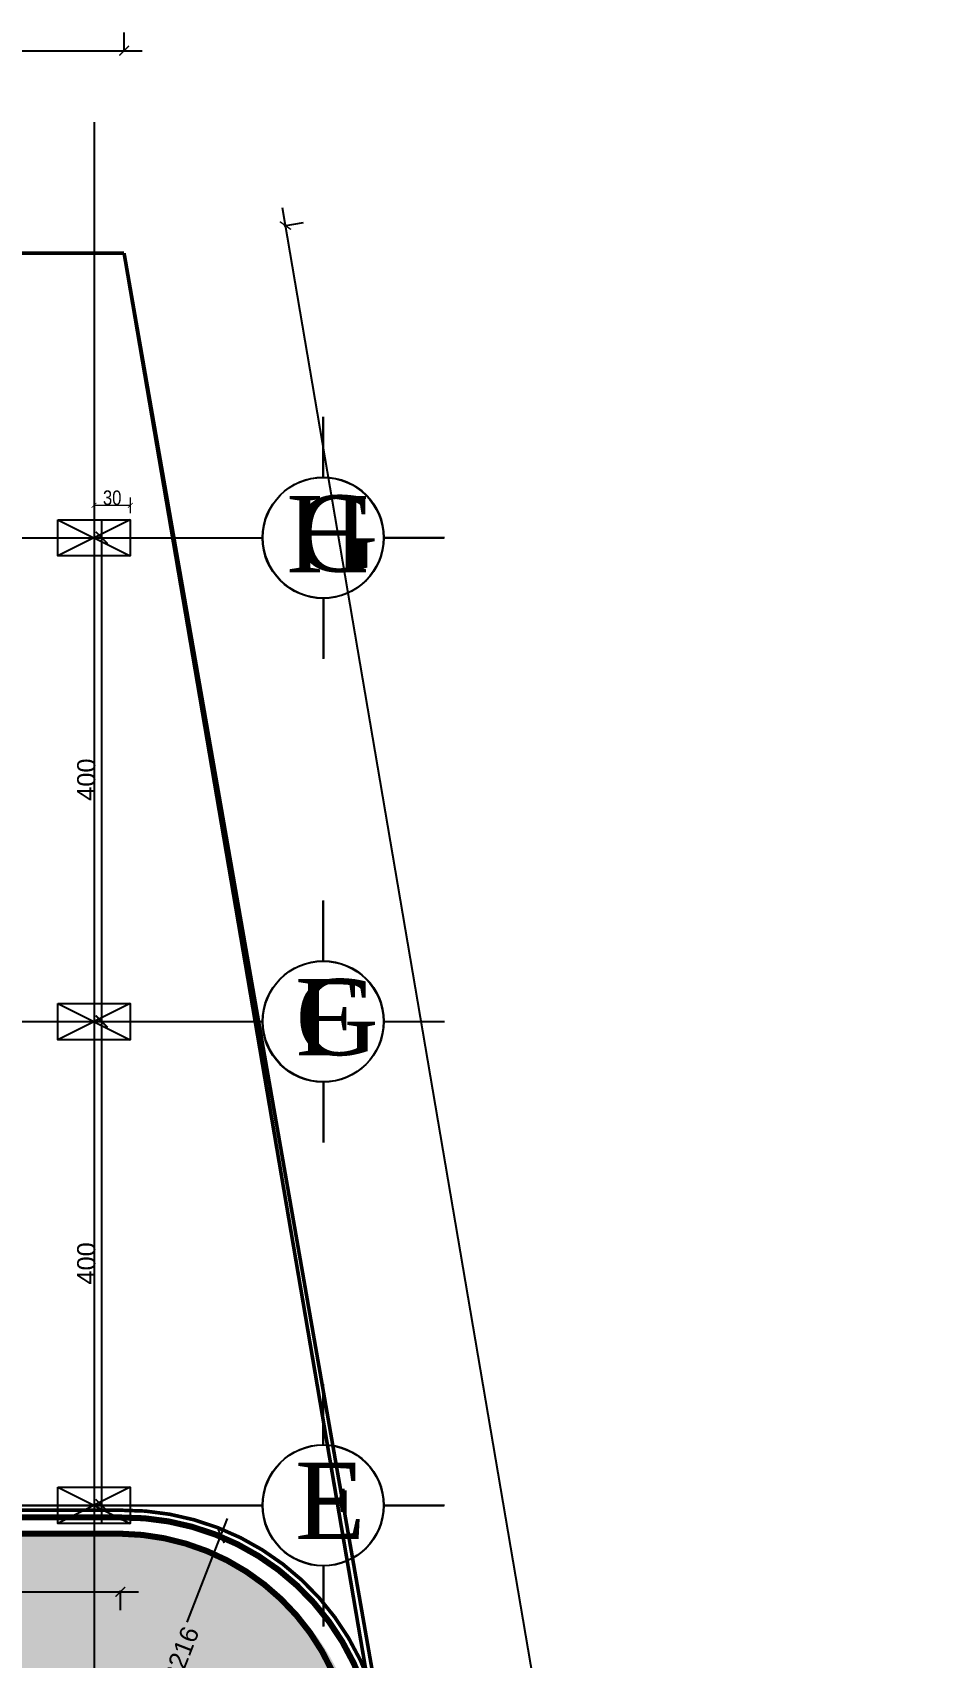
# Model space of a CAD drawing. Extents: x 250879 to 348495, y -51522 to -9360.
# Drawn here: x 303921 to 304667, y -21219 to -19875 of the extents above; entities that cross this region are included whole.
import ezdxf

# ---------------------------------------------------------------- set-up
doc = ezdxf.new("R2010")
doc.units = 0
doc.layers.get('0').update_dxf_attribs({"linetype": 'CONTINUOUS'})
doc.layers.get('DEFPOINTS').update_dxf_attribs({"color": 9, "linetype": 'CONTINUOUS'})
doc.layers.add('A-text finishing', color=6, linetype='CONTINUOUS', lineweight=13)
doc.layers.add('dimention', color=151, linetype='CONTINUOUS', lineweight=13)
for name, color, linetype in [('AXIS', 1, 'CONTINUOUS'), ('COLUMN', 5, 'CONTINUOUS'), ('FURNITURE', 4, 'CONTINUOUS'), ('TEXT', 3, 'CONTINUOUS'), ('WALL', 7, 'CONTINUOUS'), ('WALL1', 2, 'CONTINUOUS')]:
    doc.layers.add(name, color=color, linetype=linetype)
doc.styles.get("Standard").update_dxf_attribs({"font": 'sanss___.ttf', "height": 15})
doc.styles.add('style2', font='romantic.ttf', dxfattribs={"height": 50})
doc.styles.add('yon', font='ARIALN.TTF')
doc.dimstyles.new('CM', dxfattribs={"dimscale": 0, "dimtxt": 12, "dimasz": 0.4, "dimexe": 50, "dimexo": 1000, "dimgap": 0.03, "dimtad": 1, "dimdec": 0, "dimzin": 0, "dimdsep": 46, "dimtxsty": 'yon', "dimblk": 'Ar thick3', "dimcen": 3, "dimdle": 8, "dimse1": 1, "dimse2": 1, "dimclrd": 8, "dimclre": 8, "dimclrt": 30, "dimadec": 0, "dimazin": 0, "dimtfac": 1, "dimtdec": 0, "dimtix": 1, "dimtmove": 1, "dimatfit": 3, "dimfxl": 50, "dimtolj": 1, "dimtzin": 0, "dimlwd": 9, "dimarcsym": 0})
doc.dimstyles.get("Standard").update_dxf_attribs({"dimtxt": 15, "dimasz": 10, "dimexe": 10, "dimexo": 30, "dimgap": 5, "dimtad": 1, "dimdec": 0, "dimdsep": 46, "dimtxsty": 'Standard', "dimblk1": 'ARCHTICK', "dimblk2": 'ARCHTICK', "dimsah": 1, "dimcen": 2.5, "dimdle": 15, "dimclrd": 3, "dimclre": 3, "dimclrt": 3, "dimazin": 0, "dimtfac": 1, "dimtdec": 0, "dimtmove": 2, "dimatfit": 2, "dimldrblk": 'ARCHTICK', "dimfxl": 1.0455, "dimfxlon": 1, "dimtolj": 1, "dimtzin": 0, "dimarcsym": 0})
doc.dimstyles.new('STANDARD$0', dxfattribs={"dimscale": 0, "dimtxt": 12, "dimasz": 8, "dimexe": 15, "dimexo": 0.0625, "dimgap": 2, "dimtad": 1, "dimdec": 0, "dimzin": 0, "dimdsep": 46, "dimtxsty": 'Standard', "dimblk1": 'ARCHTICK', "dimblk2": 'ARCHTICK', "dimsah": 1, "dimcen": 0.09, "dimdle": 15, "dimclrd": 3, "dimclre": 3, "dimclrt": 3, "dimazin": 0, "dimtfac": 1, "dimtdec": 0, "dimtofl": 0, "dimtmove": 1, "dimatfit": 3, "dimldrblk": 'ARCHTICK', "dimfxl": 1.0455, "dimfxlon": 1, "dimtolj": 1, "dimtzin": 0, "dimarcsym": 0})

# ---------------------------------------------------------------- blocks, each defined once
blk = doc.blocks.new('_ARCHTICK')
at = {"color": 0, "linetype": 'ByBlock', "const_width": 0.15}
blk.add_lwpolyline([(-0.5, -0.5), (0.5, 0.5)], dxfattribs=at)
blk = doc.blocks.new('*D115')
at = {"layer": 'DEFPOINTS', "color": 0, "linetype": 'ByBlock', "ltscale": 3, "transparency": 16777216}
for p in [(303978.4, -20692.8), (303978.4, -20692.8), (303978.4, -21092.8)]:
    blk.add_point(p, dxfattribs=at)
at = {"layer": 'WALL1', "color": 3, "linetype": 'ByBlock', "lineweight": -2, "ltscale": 3, "transparency": 16777216}
for p, q in [((303978.4, -21107.8), (303978.4, -20677.8)), ((303978.4, -20692.8), (303968.4, -20692.8)), ((303978.4, -21092.8), (303968.4, -21092.8))]:
    blk.add_line(p, q, dxfattribs=at)
at = {"layer": 'WALL1', "color": 3, "linetype": 'ByBlock', "lineweight": -2, "ltscale": 3, "transparency": 16777216, "xscale": 10, "yscale": 10, "zscale": 10}
for p, rotation in [((303978.4, -20692.8), 90), ((303978.4, -21092.8), 270)]:
    blk.add_blockref('_ARCHTICK', p, dxfattribs=dict(at, rotation=rotation))
at = {"layer": 'WALL1', "color": 3, "linetype": 'ByBlock', "ltscale": 3, "transparency": 16777216, "insert": (303965.7, -20892.8), "char_height": 15, "attachment_point": 5, "rotation": 90}
blk.add_mtext('\\A1;400', dxfattribs=at)
blk = doc.blocks.new('*D116')
at = {"layer": 'DEFPOINTS', "color": 0, "linetype": 'ByBlock', "ltscale": 3, "transparency": 16777216}
for p in [(303978.4, -20292.8), (303978.4, -20292.8), (303978.4, -20692.8)]:
    blk.add_point(p, dxfattribs=at)
at = {"layer": 'WALL1', "color": 3, "linetype": 'ByBlock', "lineweight": -2, "ltscale": 3, "transparency": 16777216}
for p, q in [((303978.4, -20707.8), (303978.4, -20277.8)), ((303978.4, -20292.8), (303968.4, -20292.8)), ((303978.4, -20692.8), (303968.4, -20692.8))]:
    blk.add_line(p, q, dxfattribs=at)
at = {"layer": 'WALL1', "color": 3, "linetype": 'ByBlock', "lineweight": -2, "ltscale": 3, "transparency": 16777216, "xscale": 10, "yscale": 10, "zscale": 10}
for p, rotation in [((303978.4, -20292.8), 90), ((303978.4, -20692.8), 270)]:
    blk.add_blockref('_ARCHTICK', p, dxfattribs=dict(at, rotation=rotation))
at = {"layer": 'WALL1', "color": 3, "linetype": 'ByBlock', "ltscale": 3, "transparency": 16777216, "insert": (303965.7, -20492.8), "char_height": 15, "attachment_point": 5, "rotation": 90}
blk.add_mtext('\\A1;400', dxfattribs=at)
blk = doc.blocks.new('COLUMN')
at = {"layer": 'AXIS'}
for p, q in [((236924.7, -9644.3), (236984.7, -9674.3)), ((236984.7, -9644.3), (236924.7, -9674.3))]:
    blk.add_line(p, q, dxfattribs=at)
at = {"layer": 'COLUMN'}
blk.add_lwpolyline([(236924.7, -9644.3), (236984.7, -9644.3), (236984.7, -9674.3), (236924.7, -9674.3)], close=True, dxfattribs=at)
blk = doc.blocks.new('Ar thick3')
at = {"layer": 'dimention'}
blk.add_line((0, 16.2), (0, -16.2), dxfattribs=at)
at = {"layer": 'dimention', "const_width": 1.5}
blk.add_lwpolyline([(-5, -5.1), (5, 4.9)], dxfattribs=at)
blk = doc.blocks.new('*D2156')
at = {"layer": 'DEFPOINTS', "color": 0, "linetype": 'Continuous', "transparency": 16777216}
for p in [(307827.6, -20266), (307797.6, -20277.8), (307827.6, -20277.8)]:
    blk.add_point(p, dxfattribs=at)
at = {"layer": 'WALL', "color": 8, "linetype": 'Continuous', "lineweight": 9, "transparency": 16777216}
blk.add_line((307798, -20266), (307827.2, -20266), dxfattribs=at)
at = {"layer": 'WALL', "color": 8, "linetype": 'Continuous', "lineweight": 9, "transparency": 16777216, "xscale": 0.4, "yscale": 0.4, "zscale": 0.4, "rotation": 180}
blk.add_blockref('Ar thick3', (307797.6, -20266), dxfattribs=at)
at = {"layer": 'WALL', "color": 8, "linetype": 'Continuous', "lineweight": 9, "transparency": 16777216, "xscale": 0.4, "yscale": 0.4, "zscale": 0.4}
blk.add_blockref('Ar thick3', (307827.6, -20266), dxfattribs=at)
at = {"layer": 'WALL', "color": 30, "linetype": 'Continuous', "transparency": 16777216, "insert": (307812.6, -20259.8), "char_height": 12, "attachment_point": 5, "style": 'yon'}
blk.add_mtext('\\A1;30', dxfattribs=at)
blk = doc.blocks.new('*D21')
at = {"layer": 'DEFPOINTS', "color": 0, "linetype": 'Continuous', "transparency": 16777216}
for p in [(159766.8, -32812.9), (159633.4, -32835.7), (160167.5, -35966.3)]:
    blk.add_point(p, dxfattribs=at)
at = {"layer": 'WALL', "color": 3, "linetype": 'Continuous', "lineweight": -2, "transparency": 16777216}
for p, q in [((160303.4, -35958.3), (159764.3, -32798.1)), ((159765.8, -32813.1), (159781.6, -32810.4)), ((160299.9, -35943.7), (160315.7, -35941))]:
    blk.add_line(p, q, dxfattribs=at)
at = {"layer": 'WALL', "color": 3, "linetype": 'Continuous', "lineweight": -2, "transparency": 16777216, "xscale": 8, "yscale": 8, "zscale": 8}
for p, rotation in [((159766.8, -32812.9), 99.68081920431923), ((160300.9, -35943.5), 279.6808192043192)]:
    blk.add_blockref('_ARCHTICK', p, dxfattribs=dict(at, rotation=rotation))
at = {"layer": 'WALL', "color": 3, "linetype": 'Continuous', "transparency": 16777216, "insert": (160043.5, -34376.6), "char_height": 15, "attachment_point": 5, "rotation": 279.6808}
blk.add_mtext('\\A1;3176', dxfattribs=at)
blk = doc.blocks.new('*D22')
at = {"layer": 'DEFPOINTS', "color": 0, "linetype": 'Continuous', "transparency": 16777216}
for p in [(159633.4, -32668.3), (157318.4, -32770), (159633.4, -32770)]:
    blk.add_point(p, dxfattribs=at)
at = {"layer": 'WALL', "color": 3, "linetype": 'Continuous', "lineweight": -2, "transparency": 16777216}
for p, q in [((157318.4, -32669.3), (157318.4, -32653.3)), ((159633.4, -32669.3), (159633.4, -32653.3)), ((157303.4, -32668.3), (159648.4, -32668.3))]:
    blk.add_line(p, q, dxfattribs=at)
at = {"layer": 'WALL', "color": 3, "linetype": 'Continuous', "lineweight": -2, "transparency": 16777216, "xscale": 8, "yscale": 8, "zscale": 8, "rotation": 180}
blk.add_blockref('_ARCHTICK', (157318.4, -32668.3), dxfattribs=at)
at = {"layer": 'WALL', "color": 3, "linetype": 'Continuous', "lineweight": -2, "transparency": 16777216, "xscale": 8, "yscale": 8, "zscale": 8}
blk.add_blockref('_ARCHTICK', (159633.4, -32668.3), dxfattribs=at)
at = {"layer": 'WALL', "color": 3, "linetype": 'Continuous', "transparency": 16777216, "insert": (158475.9, -32658.5), "char_height": 15, "attachment_point": 5}
blk.add_mtext('\\A1;2315', dxfattribs=at)
blk = doc.blocks.new('*D515')
at = {"layer": 'DEFPOINTS', "color": 0, "linetype": 'Continuous', "transparency": 16777216}
for p in [(303993.8, -21102.8), (303680.6, -21107.8), (303993.8, -21164.4)]:
    blk.add_point(p, dxfattribs=at)
at = {"layer": 'WALL', "color": 3, "linetype": 'Continuous', "lineweight": -2, "transparency": 16777216}
for p, q in [((303665.6, -21164.4), (304008.8, -21164.4)), ((303680.6, -21163.3), (303680.6, -21179.4)), ((303993.8, -21163.3), (303993.8, -21179.4))]:
    blk.add_line(p, q, dxfattribs=at)
at = {"layer": 'WALL', "color": 3, "linetype": 'Continuous', "lineweight": -2, "transparency": 16777216, "xscale": 8, "yscale": 8, "zscale": 8, "rotation": 180}
blk.add_blockref('_ARCHTICK', (303680.6, -21164.4), dxfattribs=at)
at = {"layer": 'WALL', "color": 3, "linetype": 'Continuous', "lineweight": -2, "transparency": 16777216, "xscale": 8, "yscale": 8, "zscale": 8}
blk.add_blockref('_ARCHTICK', (303993.8, -21164.4), dxfattribs=at)
at = {"layer": 'WALL', "color": 3, "linetype": 'Continuous', "transparency": 16777216, "insert": (303837.2, -21154.7), "char_height": 15, "attachment_point": 5}
blk.add_mtext('\\A1;313', dxfattribs=at)
blk = doc.blocks.new('*D516')
at = {"layer": 'DEFPOINTS', "color": 0, "linetype": 'Continuous', "transparency": 16777216}
for p in [(304076.8, -21117.6), (303998.3, -21318.4)]:
    blk.add_point(p, dxfattribs=at)
at = {"layer": 'WALL', "color": 3, "linetype": 'Continuous', "lineweight": -2, "transparency": 16777216}
for p, q in [((304082.2, -21103.6), (304048.8, -21189.3)), ((303992.9, -21332.4), (304028.2, -21241.9))]:
    blk.add_line(p, q, dxfattribs=at)
at = {"layer": 'WALL', "color": 3, "linetype": 'Continuous', "lineweight": -2, "transparency": 16777216, "xscale": 10, "yscale": 10, "zscale": 10, "rotation": 68.66256762549395}
blk.add_blockref('_ARCHTICK', (304076.8, -21117.6), dxfattribs=at)
at = {"layer": 'WALL', "color": 3, "linetype": 'Continuous', "transparency": 16777216, "insert": (304043.4, -21217.5), "char_height": 15, "attachment_point": 5, "rotation": 68.6626}
blk.add_mtext('\\A1;R216', dxfattribs=at)
blk = doc.blocks.new('AXISG')
at = {"layer": 'AXIS'}
for p, q in [((307797.6, -19949.2), (307797.6, -23524.1)), ((305609.2, -20292.8), (307936.9, -20292.8)), ((305601.4, -20692.8), (307936.9, -20692.8)), ((305610, -21092.8), (307936.9, -21092.8))]:
    blk.add_line(p, q, dxfattribs=at)
at = {"layer": 'WALL', "linetype": 'Continuous'}
for p in [(70842.9, -10633.6), (70842.9, -11033.6), (70842.9, -11433.6)]:
    blk.add_blockref('COLUMN', p, dxfattribs=at)
at = {"layer": 'WALL', "color": 4, "linetype": 'Continuous'}
dim = blk.add_linear_dim(base=(307827.6, -20266), p1=(307797.6, -20277.8), p2=(307827.6, -20277.8), dimstyle='CM', override={"dimscale": 1}, dxfattribs=at)
dim.commit()
dim.dimension.update_dxf_attribs({"geometry": '*D2156', "text_midpoint": (307812.6, -20259.8)})
blk = doc.blocks.new('site77')
at = {"layer": 'WALL', "linetype": 'Continuous', "const_width": 3}
for points in [[(159633.4, -32835.7), (157318.4, -32835.7), (157318.4, -36546.7), (159235.4, -36546.7)], [(159633.4, -32835.7), (160181.6, -35967.1)], [(159633.4, -32835.7), (160167.5, -35966.3)]]:
    blk.add_lwpolyline(points, dxfattribs=at)
at = {"layer": 'WALL', "linetype": 'Continuous'}
dim = blk.add_linear_dim(base=(159633.4, -32668.3), p1=(157318.4, -32770), p2=(159633.4, -32770), dimstyle='STANDARD$0', override={"dimscale": 1}, dxfattribs=at)
dim.commit()
dim.dimension.update_dxf_attribs({"geometry": '*D22', "text_midpoint": (158475.9, -32658.5)})
dim = blk.add_aligned_dim(p1=(160167.5, -35966.3), p2=(159633.4, -32835.7), distance=-135.4, dimstyle='STANDARD$0', override={"dimscale": 1}, dxfattribs=at)
dim.commit()
dim.dimension.update_dxf_attribs({"geometry": '*D21', "text_midpoint": (160043.5, -34376.6)})

msp = doc.modelspace()

# ---------------------------------------------------------------- hatches: boundary and pattern name
at = {"layer": 'FURNITURE', "ltscale": 3}
h = msp.add_hatch(dxfattribs=at)
h.set_pattern_fill('DOTS', color=256, scale=10, angle=45, style=0)
h.paths.add_polyline_path([(303650.62506, -23108.16214), (303620.62506, -23108.16214), (303240.14818, -23108.16214), (303210.14818, -23108.16214), (303210.14818, -23320.57165), (303421.88837, -23320.57165), (303421.88837, -23271.93587), (303504.53815, -23320.57165), (303650.62506, -23320.57165)])
h.paths.add_polyline_path([(303650.62506, -23320.57165), (303504.53815, -23320.57165), (303421.88837, -23369.20742), (303421.88837, -23320.57165), (303210.14818, -23320.57165), (303210.14818, -23510.70422), (303650.62506, -23510.70422)])
h.paths.add_polyline_path([(304035.62506, -23120.57165), (304035.62506, -23093.16214), (303680.62506, -23093.16214), (303680.62506, -23108.16214), (303650.62506, -23108.16214), (303650.62506, -23320.57165), (303835.62506, -23320.57165, 0.4142135624)], flags=17)
edge = h.paths.add_edge_path()
edge.add_line((304265.95424, -23178.05087), (304265.95424, -22041.19227))
edge.add_line((304265.95424, -22041.19227), (304035.6803, -22180.22418))
edge.add_spline(control_points=[(304035.6803, -22180.22418), (304040.67452, -22196.46872), (304045.67349, -22213.32063), (304035.62506, -22219.26249)], knot_values=[66.1905518094, 66.1905518094, 66.1905518094, 66.1905518094, 105.2644354547, 105.2644354547, 105.2644354547, 105.2644354547], degree=3, periodic=0)
edge.add_line((304035.62506, -22219.26249), (304035.62506, -22292.83296))
edge.add_line((304035.62506, -22292.83296), (304111.69914, -22292.83296))
edge.add_arc((304161.69903, -22292.72542), 50, -0.00000001, 180.1232386, ccw=False)
edge.add_arc((304161.69903, -22292.72542), 50, 180.1232386, 359.99999999, ccw=False)
edge.add_line((304111.69914, -22292.83296), (304035.62506, -22292.83296))
edge.add_line((304035.62506, -22292.83296), (304035.62506, -22692.99755))
edge.add_line((304035.62506, -22692.99755), (304111.69914, -22692.99755))
edge.add_arc((304161.69903, -22692.89), 50, -0.00000001, 180.1232386, ccw=False)
edge.add_arc((304161.69903, -22692.89), 50, 180.1232386, 359.99999999, ccw=False)
edge.add_line((304111.69914, -22692.99755), (304035.62506, -22692.99755))
edge.add_line((304035.62506, -22692.99755), (304035.62506, -22996.27297))
edge.add_line((304035.62506, -22996.27297), (304084.26084, -23078.92275))
edge.add_line((304084.26084, -23078.92275), (304035.62506, -23078.92275))
edge.add_line((304035.62506, -23078.92275), (304035.62506, -23093.16214))
edge.add_line((304035.62506, -23093.16214), (304111.69914, -23093.16214))
edge.add_arc((304161.69903, -23093.05459), 50, -0.00000001, 180.1232386, ccw=False)
edge.add_arc((304161.69903, -23093.05459), 50, 180.1232386, 359.99999999, ccw=False)
edge.add_line((304111.69914, -23093.16214), (304035.62506, -23093.16214))
edge.add_line((304035.62506, -23093.16214), (304035.62506, -23120.57165))
edge.add_arc((303835.62506, -23120.57165), 200, 270, 360, ccw=False)
edge.add_line((303835.62506, -23320.57165), (303650.62506, -23320.57165))
edge.add_line((303650.62506, -23320.57165), (303650.62506, -23510.70422))
edge.add_line((303650.62506, -23510.70422), (303731.79685, -23510.70422))
edge.add_line((303731.79685, -23510.70422), (304265.95424, -23178.05087))
h.paths.add_polyline_path([(304035.62506, -22292.83296), (303849.17009, -22292.83296), (303680.62506, -22394.59497), (303680.62506, -22692.99755), (304035.62506, -22692.99755)], flags=16)
edge = h.paths.add_edge_path()
edge.add_spline(control_points=[(304035.62506, -22180.04455), (304031.81021, -22167.63905), (304028.0305, -22155.61275), (304035.62506, -22150.1964)], knot_values=[36.1983669182, 36.1983669182, 36.1983669182, 36.1983669182, 66.0465059687, 66.0465059687, 66.0465059687, 66.0465059687], degree=3, periodic=0)
edge.add_line((304035.62506, -22150.1964), (304035.62506, -21892.83296))
edge.add_line((304035.62506, -21892.83296), (303680.62506, -21892.83296))
edge.add_line((303680.62506, -21892.83296), (303680.62506, -22292.83296))
edge.add_line((303680.62506, -22292.83296), (303848.95106, -22292.83296))
edge.add_line((303848.95106, -22292.83296), (303994.8934, -22204.60871))
edge.add_line((303994.8934, -22204.60871), (303995.00025, -22204.78546))
edge.add_line((303995.00025, -22204.78546), (304035.62506, -22180.25753))
edge.add_line((304035.62506, -22180.25753), (304035.62506, -22180.04455))
edge = h.paths.add_edge_path()
edge.add_line((304111.69914, -21892.83296), (304035.62506, -21892.83296))
edge.add_line((304035.62506, -21892.83296), (304035.62506, -22150.1964))
edge.add_spline(control_points=[(304035.62506, -22150.1964), (304035.62507, -22150.1964), (304044.83539, -22143.62772), (304070.77462, -22146.78073), (304070.77462, -22158.84685)], knot_values=[0, 0, 0, 0, 0.0000130768, 36.1983669182, 36.1983669182, 36.1983669182, 36.1983669182], degree=3, periodic=0)
edge.add_line((304070.85454, -22158.98711), (304265.95424, -22041.19227))
edge.add_line((304265.95424, -22041.19227), (304265.95424, -21709.78519))
edge.add_line((304265.95424, -21709.78519), (304262.98095, -21692.91526))
edge.add_line((304262.98095, -21692.91526), (304035.62506, -21692.91526))
edge.add_line((304035.62506, -21692.91526), (304035.62506, -21892.83296))
edge.add_line((304035.62506, -21892.83296), (304111.69914, -21892.83296))
edge.add_arc((304161.69903, -21892.72542), 50, -0.00000001, 180.1232386, ccw=False)
edge.add_arc((304161.69903, -21892.72542), 50, 180.1232386, 359.99999999, ccw=False)
h.paths.add_polyline_path([(304227.72694, -21492.89), (304211.69876, -21492.89, -0.28418402), (304183.89497, -21537.52877, -0.5591175026), (304111.36989, -21492.83296), (304035.70304, -21492.83296), (304084.26084, -21575.35024), (304035.62506, -21575.35024), (304035.62506, -21692.91526), (304262.98095, -21692.91526)])
h.paths.add_polyline_path([(304035.62506, -21575.35024), (303986.98929, -21575.35024), (304035.54709, -21492.83296), (303722.2002, -21492.83296), (303728.9753, -21496.56003), (303744.99213, -21510.78999), (303761.20026, -21534.73078), (303769.12576, -21558.07793), (303769.12576, -21603.07758), (303769.12576, -21648.07724), (303761.20026, -21671.42438), (303746.65075, -21692.91526), (304035.62506, -21692.91526)])
h.paths.add_polyline_path([(303835.62506, -21275.56449), (303650.62506, -21275.56449), (303650.62506, -21477.83296), (303676.58279, -21477.83296), (303680.62506, -21477.83296), (303680.62506, -21478.35114), (303688.15993, -21479.31703), (303708.41185, -21485.24782), (303722.2002, -21492.83296), (304035.54709, -21492.83296), (304035.62506, -21492.70046), (304035.62506, -21465.09428, 0.4251936739)], flags=17)
h.paths.add_polyline_path([(304190.75516, -21283.11846, 0.3639919777), (303993.79095, -21117.83296), (303751.65256, -21117.83296), (303650.62506, -21117.83296), (303650.62506, -21275.56449), (303835.62506, -21275.56449, -0.4251936739), (304035.62506, -21465.09428), (304035.62506, -21492.70046), (304035.70304, -21492.83296), (304111.36989, -21492.83296, -0.2847652671), (304139.17391, -21448.08665, -0.5587432026), (304211.69903, -21492.72542), (304227.69793, -21492.72542)])
h.paths.add_polyline_path([(304035.62506, -22692.99755), (303680.62506, -22692.99755), (303680.62506, -22707.99755), (303680.62506, -22843.80215), (303684.65923, -22844.31929), (303704.91115, -22850.25008), (303725.4746, -22861.56229), (303741.49143, -22875.79225), (303757.69956, -22899.73304), (303765.62506, -22923.08019), (303765.62506, -22968.07984), (303765.62506, -23013.0795), (303757.69956, -23036.42664), (303741.49143, -23060.36744), (303725.4746, -23074.59739), (303704.91115, -23085.90961), (303684.65923, -23091.8404), (303680.62506, -23092.35754), (303680.62506, -23093.16214), (304035.62506, -23093.16214), (304035.62506, -23078.92275), (303986.98929, -23078.92275), (304035.62506, -22996.27297)], flags=17)
h.paths.add_polyline_path([(303410.26831, -23463.70359), (303450.50494, -23463.70359), (303450.50494, -23486.65626), (303410.26831, -23486.65626)], flags=24)
h.paths.add_polyline_path([(303954.2375, -22513.03357), (303954.2375, -22472.79694), (303977.19018, -22472.79694), (303977.19018, -22513.03357)], flags=8)
h.paths.add_polyline_path([(303954.2375, -22112.95128), (303954.2375, -22072.71465), (303977.19018, -22072.71465), (303977.19018, -22112.95128)], flags=24)
h.paths.add_polyline_path([(303954.2375, -21712.95128), (303954.2375, -21672.71465), (303977.19018, -21672.71465), (303977.19018, -21712.95128)], flags=9)
h.paths.add_polyline_path([(303954.2375, -21312.95128), (303954.2375, -21272.71465), (303977.19018, -21272.71465), (303977.19018, -21312.95128)], flags=25)
h.paths.add_polyline_path([(303954.2375, -22913.19816), (303954.2375, -22872.96153), (303977.19018, -22872.96153), (303977.19018, -22913.19816)], flags=24)
h.paths.add_polyline_path([(303680.62506, -22292.83296), (303680.62506, -22692.99755), (304035.62506, -22692.99755), (304035.62506, -22292.83296)])

# ---------------------------------------------------------------- linework, layer by layer
at = {"layer": 'A-text finishing', "const_width": 3}
msp.add_lwpolyline([(304291.95424, -23127.6952), (304285.87565, -21708.54843), (304210.27863, -21279.62379, 0.3732994173), (303993.72833, -21096.83296), (303680.62506, -21096.83296)], format="xyb", dxfattribs=at)
at = {"layer": 'AXIS'}
for p, q in [((304161.36986, -20242.89), (304161.36986, -20192.89)), ((304161.69903, -20242.72542), (304161.69903, -20192.72542)), ((302014.98417, -20292.83296), (304111.36989, -20292.83296)), ((304211.36986, -20292.89), (304261.36986, -20292.89)), ((304211.69903, -20292.72542), (304261.69903, -20292.72542)), ((304161.36986, -20342.89), (304161.36986, -20392.89)), ((304161.69903, -20342.72542), (304161.69903, -20392.72542)), ((304161.36986, -20642.89), (304161.36986, -20592.89)), ((304161.69903, -20642.72542), (304161.69903, -20592.72542)), ((302014.35238, -20692.83296), (304111.36989, -20692.83296)), ((304211.36986, -20692.89), (304261.36986, -20692.89)), ((304211.69903, -20692.72542), (304261.69903, -20692.72542)), ((304161.36986, -20742.89), (304161.36986, -20792.89)), ((304161.69903, -20742.72542), (304161.69903, -20792.72542)), ((304161.36986, -21042.89), (304161.36986, -20992.89)), ((304161.69903, -21042.72542), (304161.69903, -20992.72542)), ((302765.36096, -21092.83296), (304111.36989, -21092.83296)), ((304211.36986, -21092.89), (304261.36986, -21092.89)), ((304211.69903, -21092.72542), (304261.69903, -21092.72542)), ((304161.36986, -21142.89), (304161.36986, -21192.89)), ((304161.69903, -21142.72542), (304161.69903, -21192.72542))]:
    msp.add_line(p, q, dxfattribs=at)
for centre in [(304161.36986, -20292.89), (304161.69903, -20292.72542), (304161.36986, -20692.89), (304161.69903, -20692.72542), (304161.36986, -21092.89), (304161.69903, -21092.72542)]:
    msp.add_circle(centre, 50, dxfattribs=at)
at = {"layer": 'WALL', "linetype": 'Continuous', "ltscale": 3, "const_width": 5}
msp.add_lwpolyline([(304285.95424, -23124.36339), (304279.87565, -21709.07313), (304204.373, -21280.68394, 0.3735031767), (303993.79095, -21102.83296), (303680.62506, -21102.83296)], format="xyb", dxfattribs=at)
at = {"layer": 'WALL', "linetype": 'Continuous', "ltscale": 3}
msp.add_lwpolyline([(303669.32816, -23490.70422, 3, 3, 0), (304265.84075, -23119.21837, 5, 5, 0), (304259.76217, -21709.2358, 5, 5, 0), (304184.5631, -21282.56907, 5, 5, 0.3696651857), (303993.67746, -21116.24664, 5, 5, 0), (303680.60623, -21116.24664, 5, 5, 0)], format="xyseb", dxfattribs=at)

# ---------------------------------------------------------------- block references
at = {"layer": 'WALL', "linetype": 'Continuous'}
for name, p in [('AXISG', (-3825.53138, 0)), ('site77', (144363.50098, 12778.18974))]:
    msp.add_blockref(name, p, dxfattribs=at)

# ---------------------------------------------------------------- texts
at = {"layer": 'TEXT', "char_height": 63, "width": 240.4607, "attachment_point": 1, "style": 'style2'}
for s, insert in [('H', (304131.0517, -20258.32631)), ('G', (304138.28163, -20257.71826)), ('F', (304138.28163, -20657.71826)), ('G', (304138.6108, -20657.55367)), ('E', (304138.28163, -21057.71826)), ('F', (304138.6108, -21057.55367))]:
    msp.add_mtext(s, dxfattribs=dict(at, insert=insert))

# ---------------------------------------------------------------- dimensions: what is measured, and where the dimension line sits
at = {"layer": 'WALL', "linetype": 'Continuous'}
dim = msp.add_linear_dim(base=(303993.79095, -21164.38735), p1=(303680.62506, -21107.83296), p2=(303993.79095, -21102.83296), dimstyle='STANDARD$0', override={"dimscale": 1}, dxfattribs=at)
dim.commit()
dim.dimension.update_dxf_attribs({"geometry": '*D515', "text_midpoint": (303837.208, -21154.65072)})
dim = msp.add_radius_dim(center=(303998.32226, -21318.43101), mpoint=(304076.78706, -21117.56706), dimstyle='Standard', dxfattribs=at)
dim.commit()
dim.dimension.update_dxf_attribs({"geometry": '*D516', "text_midpoint": (304043.36891, -21217.51036), "dimtype": 164})
at = {"layer": 'WALL1', "linetype": 'ByBlock', "ltscale": 3}
for base, p1, p2, picture, middle in [((303978.44018, -20292.83296), (303978.44018, -20692.83296), (303978.44018, -20292.83296), '*D116', (303965.71384, -20492.83296)), ((303978.44018, -20692.83296), (303978.44018, -21092.83296), (303978.44018, -20692.83296), '*D115', (303965.71384, -20892.83296))]:
    dim = msp.add_linear_dim(base=base, p1=p1, p2=p2, angle=90, dimstyle='Standard', override={"dimtmove": 1}, dxfattribs=at)
    dim.commit()
    dim.dimension.update_dxf_attribs({"geometry": picture, "text_midpoint": middle})

doc.saveas('drawing.dxf')
